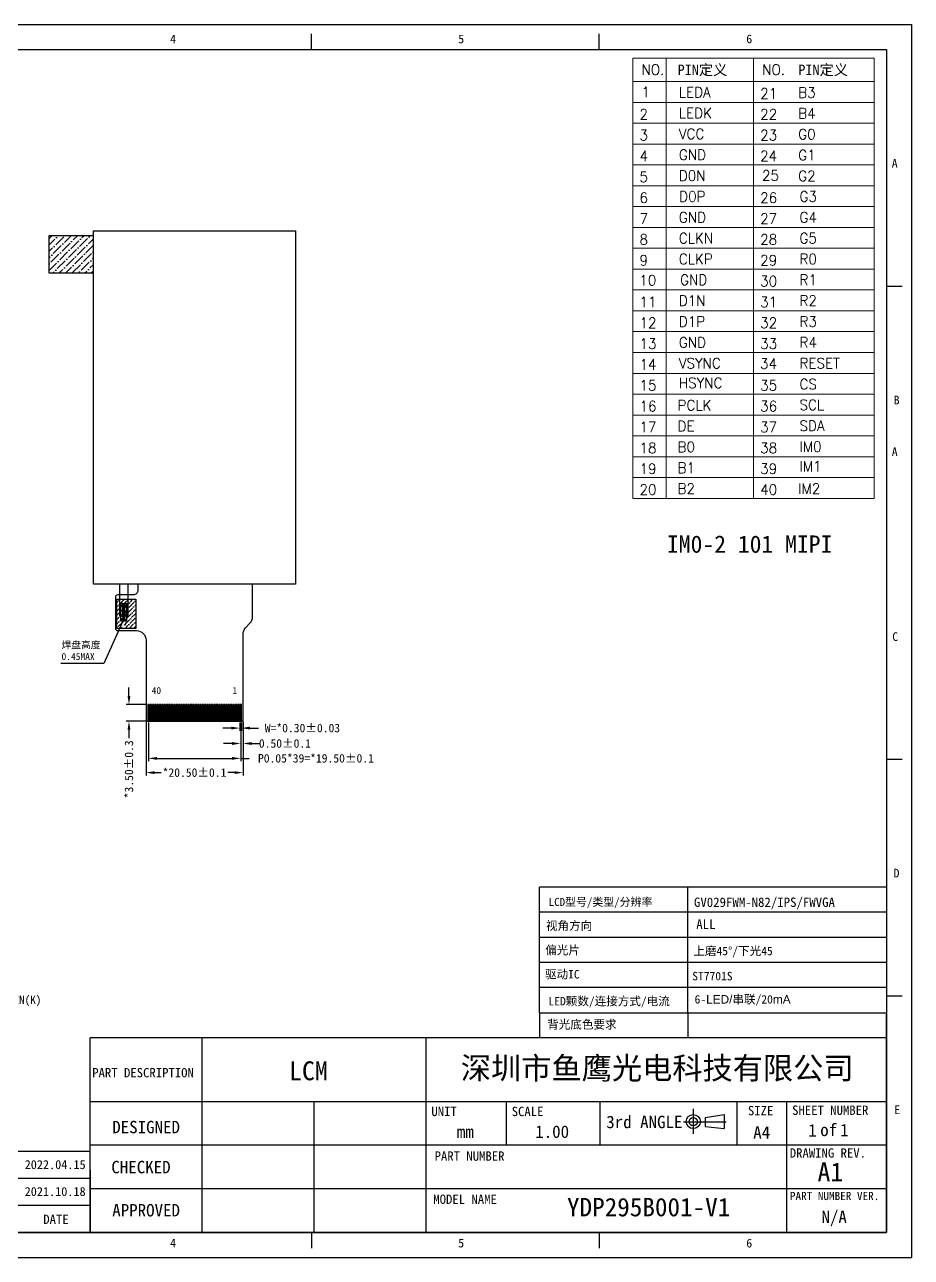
# Model space of a CAD drawing. Header units: millimetres. Extents: x -231 to 142, y 393 to 654.
# Drawn here: x -44.9 to 142.4, y 393.1 to 653.5 of the extents above; entities that cross this region are included whole.
import ezdxf
from ezdxf.enums import TextEntityAlignment as Align

# ---------------------------------------------------------------- set-up
doc = ezdxf.new("R2010")
doc.units = ezdxf.units.MM
for name, color, linetype in [('BL-HOU', 7, 'Continuous'), ('DIM（标注）', 3, 'Continuous'), ('FPC', 2, 'Continuous'), ('易撕贴', 3, 'Continuous')]:
    doc.layers.add(name, color=color, linetype=linetype)
doc.layers.add('DIM', color=3, linetype='Continuous', lineweight=20)
doc.styles.add('style1', font='')
doc.styles.add('VP-STANDARD', font='simplex.shx')
doc.styles.add('宋', font='', dxfattribs={"height": 2})
doc.styles.add('宋体', font='')
doc.styles.add('黑体', font='')
doc.styles.get('style1').set_extended_font_data('SimSun')
doc.styles.get('宋').set_extended_font_data('SimSun')
doc.styles.get('宋体').set_extended_font_data('SimSun')
doc.styles.get('黑体').set_extended_font_data('楷体_GB2312')
doc.dimstyles.get("Standard").update_dxf_attribs({"dimtxt": 1.8, "dimasz": 1.8, "dimexe": 0.58, "dimexo": 0.325, "dimgap": 0.3, "dimtad": 0, "dimzin": 0, "dimdsep": 46, "dimtxsty": 'Standard', "dimcen": 0.3, "dimadec": 0, "dimazin": 0, "dimtfac": 1, "dimtofl": 0, "dimtmove": 0, "dimatfit": 3, "dimfxl": 0.18, "dimtolj": 1, "dimtzin": 0, "dimarcsym": 0})

# ---------------------------------------------------------------- blocks, each defined once
blk = doc.blocks.new('THIRD-PROJ_BL0')
at = {"linetype": 'Continuous'}
blk.add_line((257.13, 38.11), (257.13, 34.11), dxfattribs=at)
at = {"color": 7, "linetype": 'Continuous'}
for p, q in [((255.59, 36.06), (262.41, 36.06)), ((259.04, 36.73), (262.11, 37.22)), ((259.04, 36.73), (259.04, 35.31)), ((262.11, 37.22), (262.11, 34.94)), ((259.04, 35.31), (262.11, 34.94))]:
    blk.add_line(p, q, dxfattribs=at)
for centre, radius in [((257.13, 36.08), 1.14), ((257.13, 36.06), 0.67)]:
    blk.add_circle(centre, radius, dxfattribs=at)
blk = doc.blocks.new('*D21')
at = {"layer": 'Defpoints', "color": 0}
for p in [(0.56, 506.39), (0.86, 506.39), (0.86, 504.9)]:
    blk.add_point(p, dxfattribs=at)
at = {"layer": 'DIM', "color": 0, "lineweight": -2}
for p, q in [((0.56, 506.06), (0.56, 504.32)), ((0.86, 506.06), (0.86, 504.32)), ((-1.24, 504.9), (-3.04, 504.9)), ((2.66, 504.9), (4.46, 504.9))]:
    blk.add_line(p, q, dxfattribs=at)
at = {"layer": 'DIM', "color": 0}
for points in [[(-1.24, 505.2), (-1.24, 504.6), (0.56, 504.9)], [(2.66, 505.2), (2.66, 504.6), (0.86, 504.9)]]:
    blk.add_solid(points, dxfattribs=at)
at = {"layer": 'DIM', "color": 0, "insert": (13.76, 504.9), "char_height": 1.8, "attachment_point": 5}
blk.add_mtext('\\A1;W=*0.30%%P0.03', dxfattribs=at)
blk = doc.blocks.new('*D22')
at = {"layer": 'Defpoints', "color": 0}
for p in [(0.71, 506.39), (1.21, 506.59), (1.21, 501.64)]:
    blk.add_point(p, dxfattribs=at)
at = {"layer": 'DIM', "color": 0, "lineweight": -2}
for p, q in [((0.71, 506.06), (0.71, 501.06)), ((1.21, 506.26), (1.21, 501.06)), ((-1.09, 501.64), (-2.89, 501.64)), ((3.01, 501.64), (4.81, 501.64))]:
    blk.add_line(p, q, dxfattribs=at)
at = {"layer": 'DIM', "color": 0}
for points in [[(-1.09, 501.94), (-1.09, 501.34), (0.71, 501.64)], [(3.01, 501.94), (3.01, 501.34), (1.21, 501.64)]]:
    blk.add_solid(points, dxfattribs=at)
at = {"layer": 'DIM', "color": 0, "insert": (10.06, 501.64), "char_height": 1.8, "attachment_point": 5}
blk.add_mtext('\\A1;0.50%%P0.1', dxfattribs=at)
blk = doc.blocks.new('*D23')
at = {"layer": 'Defpoints', "color": 0}
for p in [(-18.79, 506.39), (0.71, 506.39), (0.71, 498.5)]:
    blk.add_point(p, dxfattribs=at)
at = {"layer": 'DIM', "color": 0, "lineweight": -2}
for p, q in [((-18.79, 506.06), (-18.79, 497.92)), ((0.71, 506.06), (0.71, 497.92)), ((-16.99, 498.5), (-1.09, 498.5)), ((0.71, 498.5), (2.51, 498.5))]:
    blk.add_line(p, q, dxfattribs=at)
at = {"layer": 'DIM', "color": 0}
for points in [[(-16.99, 498.8), (-16.99, 498.2), (-18.79, 498.5)], [(-1.09, 498.8), (-1.09, 498.2), (0.71, 498.5)]]:
    blk.add_solid(points, dxfattribs=at)
at = {"layer": 'DIM', "color": 0, "insert": (16.61, 498.5), "char_height": 1.8, "attachment_point": 5}
blk.add_mtext('\\A1;P0.05*39=*19.50%%P0.1', dxfattribs=at)
blk = doc.blocks.new('*D24')
at = {"layer": 'Defpoints', "color": 0}
for p in [(-19.29, 506.59), (1.21, 506.59), (1.21, 495.49)]:
    blk.add_point(p, dxfattribs=at)
at = {"layer": 'DIM', "color": 0, "lineweight": -2}
for p, q in [((-19.29, 506.26), (-19.29, 494.91)), ((1.21, 506.26), (1.21, 494.91)), ((-17.49, 495.49), (-16.09, 495.49)), ((-0.59, 495.49), (-1.99, 495.49))]:
    blk.add_line(p, q, dxfattribs=at)
at = {"layer": 'DIM', "color": 0}
for points in [[(-17.49, 495.79), (-17.49, 495.19), (-19.29, 495.49)], [(-0.59, 495.79), (-0.59, 495.19), (1.21, 495.49)]]:
    blk.add_solid(points, dxfattribs=at)
at = {"layer": 'DIM', "color": 0, "insert": (-9.04, 495.49), "char_height": 1.8, "attachment_point": 5}
blk.add_mtext('\\A1;*20.50%%P0.1', dxfattribs=at)
blk = doc.blocks.new('*D36')
at = {"layer": 'Defpoints', "color": 0}
for p in [(-18.94, 509.89), (-22.89, 506.39), (-19.1, 506.39)]:
    blk.add_point(p, dxfattribs=at)
at = {"layer": 'DIM', "color": 0, "lineweight": -2}
for p, q in [((-22.89, 511.69), (-22.89, 513.49)), ((-19.26, 509.89), (-23.47, 509.89)), ((-19.42, 506.39), (-23.47, 506.39)), ((-22.89, 504.59), (-22.89, 502.79))]:
    blk.add_line(p, q, dxfattribs=at)
at = {"layer": 'DIM', "color": 0}
for points in [[(-23.19, 511.69), (-22.59, 511.69), (-22.89, 509.89)], [(-23.19, 504.59), (-22.59, 504.59), (-22.89, 506.39)]]:
    blk.add_solid(points, dxfattribs=at)
at = {"layer": 'DIM', "color": 0, "insert": (-22.89, 496.19), "char_height": 1.8, "attachment_point": 5, "rotation": 90}
blk.add_mtext('\\A1;*3.50%%P0.3', dxfattribs=at)

msp = doc.modelspace()

# ---------------------------------------------------------------- hatches: boundary and pattern name
at = {"layer": 'FPC', "lineweight": 25}
h = msp.add_hatch(dxfattribs=at)
h.set_pattern_fill('ANSI36', color=2, scale=0.2, style=0)
h.set_pattern_definition([(45, (-1568.97356, -1479.9706), (0.3367596, 1.23478522), [1.5875, -0.3175, 0, -0.3175])])
h.paths.add_polyline_path([(-25.449, 532.13), (-21.449, 532.13), (-21.449, 525.967), (-25.449, 525.967)])
at = {"layer": '易撕贴', "linetype": 'Continuous'}
h = msp.add_hatch(dxfattribs=at)
h.set_pattern_fill('ANSI36', color=3, scale=0.3, style=0)
h.set_pattern_definition([(45, (-1271.585, -1488.295), (0.5051394, 1.85217782), [2.38125, -0.47625, 0, -0.47625])])
h.paths.add_polyline_path([(-39.759, 608.986), (-39.759, 600.986), (-30.389, 600.986), (-30.389, 608.986)])

# ---------------------------------------------------------------- linework, layer by layer
at = {"color": 7, "linetype": 'Continuous'}
for p, q in [((-230.717, 653.53), (142.403, 653.53)), ((142.403, 653.53), (142.403, 393.07)), ((137.141, 648.269), (137.141, 398.332)), ((-230.717, 393.07), (142.403, 393.07))]:
    msp.add_line(p, q, dxfattribs=at)
at = {"linetype": 'Continuous'}
for p, q in [((15.698, 648.269), (15.698, 651.557)), ((76.432, 648.269), (76.432, 651.557)), ((-225.455, 648.269), (137.141, 648.269)), ((137.141, 598.281), (140.429, 598.281)), ((137.141, 498.306), (140.429, 498.306)), ((137.141, 448.319), (140.429, 448.319)), ((-225.455, 398.331), (137.141, 398.332)), ((15.698, 398.332), (15.698, 395.043)), ((76.432, 398.332), (76.432, 395.043))]:
    msp.add_line(p, q, dxfattribs=at)
at = {"color": 4, "linetype": 'Continuous'}
for p, q in [((137.141, 471.282), (63.808, 471.282)), ((63.808, 444.747), (63.808, 471.282)), ((95.198, 444.747), (95.198, 471.282)), ((137.141, 465.975), (63.808, 465.975)), ((137.141, 460.668), (63.808, 460.668)), ((137.141, 455.361), (63.808, 455.361)), ((137.141, 450.054), (63.808, 450.054)), ((137.141, 434.507), (137.141, 444.373)), ((-31.106, 398.332), (-31.106, 439.44)), ((137.141, 439.44), (-31.106, 439.44)), ((-7.428, 398.332), (-7.428, 439.44)), ((39.928, 398.332), (39.928, 439.44)), ((63.808, 439.439), (63.808, 439.44)), ((137.141, 439.44), (63.808, 439.44)), ((39.928, 398.332), (39.928, 434.507)), ((137.141, 398.332), (137.141, 434.507)), ((39.928, 425.956), (-31.106, 425.956)), ((16.25, 398.332), (16.25, 425.956)), ((137.141, 425.956), (39.928, 425.956)), ((56.898, 416.748), (56.898, 425.956)), ((76.63, 416.748), (76.63, 425.956)), ((105.57, 416.748), (105.57, 425.956)), ((116.093, 398.332), (116.093, 425.956)), ((39.928, 416.748), (-31.106, 416.748)), ((137.141, 416.748), (39.928, 416.748)), ((-31.106, 415.41), (-123.628, 415.41)), ((-31.106, 409.717), (-123.628, 409.717)), ((-31.106, 411.486), (-31.106, 398.332)), ((39.928, 407.54), (-31.106, 407.54)), ((137.141, 407.54), (39.928, 407.54)), ((-31.106, 404.024), (-123.628, 404.024)), ((-31.106, 398.332), (-144.005, 398.332)), ((39.928, 398.332), (-31.106, 398.332)), ((137.141, 398.332), (39.928, 398.332))]:
    msp.add_line(p, q, dxfattribs=at)
at = {"color": 4}
for p, q in [((63.808, 444.747), (137.141, 444.747)), ((63.808, 444.747), (63.808, 439.44)), ((95.198, 444.747), (95.198, 439.44))]:
    msp.add_line(p, q, dxfattribs=at)
at = {"layer": 'BL-HOU'}
msp.add_line((8.025, 535.299), (-26.103, 535.299), dxfattribs=at)
msp.add_lwpolyline([(-30.389, 535.299), (-30.389, 609.999), (12.311, 609.999), (12.311, 535.299)], close=True, dxfattribs=at)
at = {"layer": 'DIM'}
for p, q in [((83.588, 646.462), (134.578, 646.462)), ((83.588, 646.462), (83.588, 553.427)), ((88.207, 646.462), (109.083, 646.462)), ((90.607, 646.462), (90.607, 553.427)), ((109.083, 646.462), (109.083, 553.427)), ((134.578, 553.427), (134.578, 646.462)), ((83.588, 641.521), (109.083, 641.521)), ((109.083, 641.521), (134.578, 641.521)), ((83.588, 637.116), (109.083, 637.116)), ((83.588, 637.116), (109.083, 637.116)), ((109.083, 637.116), (134.578, 637.116)), ((109.083, 637.116), (134.578, 637.116)), ((83.588, 632.711), (109.083, 632.711)), ((83.588, 632.711), (109.083, 632.711)), ((109.083, 632.711), (134.578, 632.711)), ((109.083, 632.711), (134.578, 632.711)), ((83.588, 628.306), (109.083, 628.306)), ((83.588, 628.306), (109.083, 628.306)), ((109.083, 628.306), (134.578, 628.306)), ((83.588, 623.902), (109.083, 623.902)), ((83.588, 623.902), (109.083, 623.902)), ((109.083, 623.902), (134.578, 623.902)), ((109.083, 623.902), (134.578, 623.902)), ((109.083, 623.902), (134.578, 623.902)), ((83.588, 619.497), (109.083, 619.497)), ((83.588, 619.497), (109.083, 619.497)), ((109.083, 619.497), (134.578, 619.497)), ((109.083, 619.497), (134.578, 619.497)), ((83.588, 615.092), (109.083, 615.092)), ((83.588, 615.092), (109.083, 615.092)), ((109.083, 615.092), (134.578, 615.092)), ((109.083, 615.092), (134.578, 615.092)), ((83.588, 610.688), (109.083, 610.688)), ((83.588, 610.688), (109.083, 610.688)), ((109.083, 610.688), (134.578, 610.688)), ((109.083, 610.688), (134.578, 610.688)), ((83.588, 606.283), (109.083, 606.283)), ((83.588, 606.283), (109.083, 606.283)), ((109.083, 606.283), (134.578, 606.283)), ((109.083, 606.283), (134.578, 606.283)), ((83.588, 601.878), (109.083, 601.878)), ((109.083, 601.878), (134.578, 601.878)), ((109.083, 601.878), (134.578, 601.878)), ((83.588, 597.474), (109.083, 597.474)), ((109.083, 597.474), (134.578, 597.474)), ((109.083, 597.474), (134.578, 597.474)), ((83.588, 593.069), (109.083, 593.069)), ((109.083, 593.069), (134.578, 593.069)), ((109.083, 593.069), (134.578, 593.069)), ((83.588, 588.664), (109.083, 588.664)), ((109.083, 588.664), (134.578, 588.664)), ((109.083, 588.664), (134.578, 588.664)), ((83.588, 584.26), (109.083, 584.26)), ((109.083, 584.26), (134.578, 584.26)), ((83.588, 579.855), (109.083, 579.855)), ((109.083, 579.855), (134.578, 579.855)), ((83.588, 575.45), (109.083, 575.45)), ((83.588, 575.45), (109.083, 575.45)), ((83.588, 575.45), (109.083, 575.45)), ((109.083, 575.45), (134.578, 575.45)), ((83.588, 571.045), (109.083, 571.045)), ((83.588, 571.045), (109.083, 571.045)), ((109.083, 571.045), (134.578, 571.045)), ((83.588, 566.641), (109.083, 566.641)), ((83.588, 566.641), (109.083, 566.641)), ((109.083, 566.641), (134.578, 566.641)), ((83.588, 562.236), (109.083, 562.236)), ((83.588, 562.236), (109.083, 562.236)), ((109.083, 562.236), (134.578, 562.236)), ((83.588, 557.831), (109.083, 557.831)), ((109.083, 557.831), (134.578, 557.831)), ((109.083, 557.831), (134.578, 557.831)), ((109.083, 557.831), (134.578, 557.831)), ((83.588, 553.427), (109.083, 553.427)), ((83.588, 553.427), (109.083, 553.427)), ((109.083, 553.427), (134.578, 553.427)), ((109.083, 553.427), (134.578, 553.427))]:
    msp.add_line(p, q, dxfattribs=at)
at = {"layer": 'DIM', "linetype": 'Continuous'}
msp.add_line((84.514, 646.462), (109.083, 646.462), dxfattribs=at)
at = {"layer": 'DIM', "linetype": 'ByBlock'}
msp.add_line((92.356, 646.462), (109.083, 646.462), dxfattribs=at)
at = {"layer": 'FPC', "color": 40, "lineweight": 25}
for p, q in [((-24.903, 535.299), (-24.903, 528.774)), ((-23.103, 535.299), (-23.103, 528.774)), ((-24.603, 529.868), (-24.603, 530.574)), ((-24.203, 530.574), (-24.603, 530.574)), ((-24.603, 529.868), (-24.603, 529.974)), ((-24.603, 528.632), (-24.603, 529.551)), ((-24.603, 528.632), (-24.603, 529.551)), ((-24.203, 529.868), (-24.203, 530.574)), ((-24.203, 529.868), (-24.203, 529.974)), ((-24.203, 528.632), (-24.203, 529.551)), ((-24.203, 528.632), (-24.203, 529.551)), ((-23.803, 529.468), (-23.803, 530.574)), ((-23.403, 530.574), (-23.803, 530.574)), ((-23.803, 529.468), (-23.803, 529.974)), ((-23.803, 528.632), (-23.803, 529.151)), ((-23.803, 528.632), (-23.803, 529.151)), ((-23.403, 529.468), (-23.403, 530.574)), ((-23.403, 529.468), (-23.403, 529.974)), ((-23.403, 528.632), (-23.403, 529.151)), ((-23.403, 528.632), (-23.403, 529.151))]:
    msp.add_line(p, q, dxfattribs=at)
at = {"layer": 'FPC', "lineweight": 25}
for p, q in [((-24.603, 528.474), (-24.528, 528.474)), ((-24.528, 528.474), (-24.603, 528.474)), ((-23.728, 528.474), (-24.278, 528.474)), ((-23.728, 528.474), (-24.278, 528.474)), ((-23.403, 528.474), (-23.478, 528.474)), ((-23.478, 528.474), (-23.403, 528.474))]:
    msp.add_line(p, q, dxfattribs=at)
at = {"layer": 'FPC', "color": 20}
msp.add_lwpolyline([(-20.989, 535.299), (-20.989, 534.049, -0.4142136), (-21.989, 533.049), (-25.239, 533.049, 0.4142136), (-25.739, 532.549), (-25.739, 525.993, 0.4142136), (-25.239, 525.493), (-21.289, 525.493, -0.4142136), (-19.289, 523.493), (-19.289, 506.589, 0.4142136), (-19.089, 506.389), (1.011, 506.389, 0.4142136), (1.211, 506.589), (1.211, 524.704, -0.1902917), (1.751, 526.07), (2.672, 527.054, 0.1902917), (3.211, 528.421), (3.211, 535.299)], format="xyb", dxfattribs=at)
at = {"layer": 'FPC', "color": 2, "lineweight": 25}
for points in [[(-25.449, 532.13), (-21.449, 532.13), (-21.449, 525.967), (-25.449, 525.967)], [(-24.603, 531.274), (-24.203, 531.274), (-24.203, 527.774), (-24.603, 527.774)], [(-23.803, 531.274), (-23.403, 531.274), (-23.403, 527.774), (-23.803, 527.774)]]:
    msp.add_lwpolyline(points, close=True, dxfattribs=at)
at = {"layer": 'FPC', "color": 40, "lineweight": 25}
for points in [[(-24.603, 529.551, -0.3476767), (-24.603, 529.868, 0.3476767)], [(-24.203, 529.868, -0.3476767), (-24.203, 529.551, 0.3476767)], [(-23.803, 529.151, -0.3476767), (-23.803, 529.468, 0.3476767)], [(-23.403, 529.468, -0.3476767), (-23.403, 529.151, 0.3476767)]]:
    msp.add_lwpolyline(points, format="xyb", close=True, dxfattribs=at)
at = {"layer": 'FPC', "lineweight": 25}
for points in [[(-24.603, 530.974), (-24.203, 530.974), (-24.203, 527.474), (-24.603, 527.474)], [(-23.803, 530.974), (-23.403, 530.974), (-23.403, 527.474), (-23.803, 527.474)]]:
    msp.add_lwpolyline(points, close=True, dxfattribs=at)
for points in [[(-24.658, 528.482, -0.1611467), (-24.603, 528.632, 0.1611467)], [(-24.658, 528.482, -0.1611467), (-24.603, 528.632, 0.1611467)], [(-24.528, 528.474, -1), (-24.278, 528.474, 1)], [(-24.528, 528.474, -1), (-24.278, 528.474, 1)], [(-24.203, 528.632, -0.1688804), (-24.148, 528.474, 0.1688804)], [(-24.203, 528.632, -0.1688804), (-24.148, 528.474, 0.1688804)], [(-23.858, 528.474, -0.1688804), (-23.803, 528.632, 0.1688804)], [(-23.858, 528.474, -0.1688804), (-23.803, 528.632, 0.1688804)], [(-23.728, 528.474, -1), (-23.478, 528.474, 1)], [(-23.728, 528.474, -1), (-23.478, 528.474, 1)], [(-23.403, 528.632, -0.1611467), (-23.348, 528.482, 0.1611467)], [(-23.403, 528.632, -0.1611467), (-23.348, 528.482, 0.1611467)]]:
    msp.add_lwpolyline(points, format="xyb", close=True, dxfattribs=at)
at = {"layer": 'FPC'}
for points in [[(-18.939, 506.389), (-18.639, 506.389), (-18.639, 509.889), (-18.939, 509.889)], [(-18.439, 506.389), (-18.139, 506.389), (-18.139, 509.889), (-18.439, 509.889)], [(-17.939, 506.389), (-17.639, 506.389), (-17.639, 509.889), (-17.939, 509.889)], [(-17.439, 506.389), (-17.139, 506.389), (-17.139, 509.889), (-17.439, 509.889)], [(-16.939, 506.389), (-16.639, 506.389), (-16.639, 509.889), (-16.939, 509.889)], [(-16.439, 506.389), (-16.139, 506.389), (-16.139, 509.889), (-16.439, 509.889)], [(-15.939, 506.389), (-15.639, 506.389), (-15.639, 509.889), (-15.939, 509.889)], [(-15.439, 506.389), (-15.139, 506.389), (-15.139, 509.889), (-15.439, 509.889)], [(-14.939, 506.389), (-14.639, 506.389), (-14.639, 509.889), (-14.939, 509.889)], [(-14.439, 506.389), (-14.139, 506.389), (-14.139, 509.889), (-14.439, 509.889)], [(-13.939, 506.389), (-13.639, 506.389), (-13.639, 509.889), (-13.939, 509.889)], [(-13.439, 506.389), (-13.139, 506.389), (-13.139, 509.889), (-13.439, 509.889)], [(-12.939, 506.389), (-12.639, 506.389), (-12.639, 509.889), (-12.939, 509.889)], [(-12.439, 506.389), (-12.139, 506.389), (-12.139, 509.889), (-12.439, 509.889)], [(-11.939, 506.389), (-11.639, 506.389), (-11.639, 509.889), (-11.939, 509.889)], [(-11.439, 506.389), (-11.139, 506.389), (-11.139, 509.889), (-11.439, 509.889)], [(-10.939, 506.389), (-10.639, 506.389), (-10.639, 509.889), (-10.939, 509.889)], [(-10.439, 506.389), (-10.139, 506.389), (-10.139, 509.889), (-10.439, 509.889)], [(-9.939, 506.389), (-9.639, 506.389), (-9.639, 509.889), (-9.939, 509.889)], [(-9.439, 506.389), (-9.139, 506.389), (-9.139, 509.889), (-9.439, 509.889)], [(-8.939, 506.389), (-8.639, 506.389), (-8.639, 509.889), (-8.939, 509.889)], [(-8.439, 506.389), (-8.139, 506.389), (-8.139, 509.889), (-8.439, 509.889)], [(-7.939, 506.389), (-7.639, 506.389), (-7.639, 509.889), (-7.939, 509.889)], [(-7.439, 506.389), (-7.139, 506.389), (-7.139, 509.889), (-7.439, 509.889)], [(-6.939, 506.389), (-6.639, 506.389), (-6.639, 509.889), (-6.939, 509.889)], [(-6.439, 506.389), (-6.139, 506.389), (-6.139, 509.889), (-6.439, 509.889)], [(-5.939, 506.389), (-5.639, 506.389), (-5.639, 509.889), (-5.939, 509.889)], [(-5.439, 506.389), (-5.139, 506.389), (-5.139, 509.889), (-5.439, 509.889)], [(-4.939, 506.389), (-4.639, 506.389), (-4.639, 509.889), (-4.939, 509.889)], [(-4.439, 506.389), (-4.139, 506.389), (-4.139, 509.889), (-4.439, 509.889)], [(-3.939, 506.389), (-3.639, 506.389), (-3.639, 509.889), (-3.939, 509.889)], [(-3.439, 506.389), (-3.139, 506.389), (-3.139, 509.889), (-3.439, 509.889)], [(-2.939, 506.389), (-2.639, 506.389), (-2.639, 509.889), (-2.939, 509.889)], [(-2.439, 506.389), (-2.139, 506.389), (-2.139, 509.889), (-2.439, 509.889)], [(-1.939, 506.389), (-1.639, 506.389), (-1.639, 509.889), (-1.939, 509.889)], [(-1.439, 506.389), (-1.139, 506.389), (-1.139, 509.889), (-1.439, 509.889)], [(-0.939, 506.389), (-0.639, 506.389), (-0.639, 509.889), (-0.939, 509.889)], [(-0.439, 506.389), (-0.139, 506.389), (-0.139, 509.889), (-0.439, 509.889)], [(0.061, 506.389), (0.361, 506.389), (0.361, 509.889), (0.061, 509.889)], [(0.561, 506.389), (0.861, 506.389), (0.861, 509.889), (0.561, 509.889)]]:
    msp.add_lwpolyline(points, close=True, dxfattribs=at)
at = {"layer": 'FPC', "color": 2}
for points in [[(-18.939, 506.389), (-18.639, 506.389), (-18.639, 509.889), (-18.939, 509.889)], [(-18.439, 506.389), (-18.139, 506.389), (-18.139, 509.889), (-18.439, 509.889)], [(-17.939, 506.389), (-17.639, 506.389), (-17.639, 509.889), (-17.939, 509.889)], [(-17.439, 506.389), (-17.139, 506.389), (-17.139, 509.889), (-17.439, 509.889)], [(-16.939, 506.389), (-16.639, 506.389), (-16.639, 509.889), (-16.939, 509.889)], [(-16.439, 506.389), (-16.139, 506.389), (-16.139, 509.889), (-16.439, 509.889)], [(-15.939, 506.389), (-15.639, 506.389), (-15.639, 509.889), (-15.939, 509.889)], [(-15.439, 506.389), (-15.139, 506.389), (-15.139, 509.889), (-15.439, 509.889)], [(-14.939, 506.389), (-14.639, 506.389), (-14.639, 509.889), (-14.939, 509.889)], [(-14.439, 506.389), (-14.139, 506.389), (-14.139, 509.889), (-14.439, 509.889)], [(-13.939, 506.389), (-13.639, 506.389), (-13.639, 509.889), (-13.939, 509.889)], [(-13.439, 506.389), (-13.139, 506.389), (-13.139, 509.889), (-13.439, 509.889)], [(-12.939, 506.389), (-12.639, 506.389), (-12.639, 509.889), (-12.939, 509.889)], [(-12.439, 506.389), (-12.139, 506.389), (-12.139, 509.889), (-12.439, 509.889)], [(-11.939, 506.389), (-11.639, 506.389), (-11.639, 509.889), (-11.939, 509.889)], [(-11.439, 506.389), (-11.139, 506.389), (-11.139, 509.889), (-11.439, 509.889)], [(-10.939, 506.389), (-10.639, 506.389), (-10.639, 509.889), (-10.939, 509.889)], [(-10.439, 506.389), (-10.139, 506.389), (-10.139, 509.889), (-10.439, 509.889)], [(-9.939, 506.389), (-9.639, 506.389), (-9.639, 509.889), (-9.939, 509.889)], [(-9.439, 506.389), (-9.139, 506.389), (-9.139, 509.889), (-9.439, 509.889)], [(-8.939, 506.389), (-8.639, 506.389), (-8.639, 509.889), (-8.939, 509.889)], [(-8.439, 506.389), (-8.139, 506.389), (-8.139, 509.889), (-8.439, 509.889)], [(-7.939, 506.389), (-7.639, 506.389), (-7.639, 509.889), (-7.939, 509.889)], [(-7.439, 506.389), (-7.139, 506.389), (-7.139, 509.889), (-7.439, 509.889)], [(-6.939, 506.389), (-6.639, 506.389), (-6.639, 509.889), (-6.939, 509.889)], [(-6.439, 506.389), (-6.139, 506.389), (-6.139, 509.889), (-6.439, 509.889)], [(-5.939, 506.389), (-5.639, 506.389), (-5.639, 509.889), (-5.939, 509.889)], [(-5.439, 506.389), (-5.139, 506.389), (-5.139, 509.889), (-5.439, 509.889)], [(-4.939, 506.389), (-4.639, 506.389), (-4.639, 509.889), (-4.939, 509.889)], [(-4.439, 506.389), (-4.139, 506.389), (-4.139, 509.889), (-4.439, 509.889)], [(-3.939, 506.389), (-3.639, 506.389), (-3.639, 509.889), (-3.939, 509.889)], [(-3.439, 506.389), (-3.139, 506.389), (-3.139, 509.889), (-3.439, 509.889)], [(-2.939, 506.389), (-2.639, 506.389), (-2.639, 509.889), (-2.939, 509.889)], [(-2.439, 506.389), (-2.139, 506.389), (-2.139, 509.889), (-2.439, 509.889)], [(-1.939, 506.389), (-1.639, 506.389), (-1.639, 509.889), (-1.939, 509.889)], [(-1.439, 506.389), (-1.139, 506.389), (-1.139, 509.889), (-1.439, 509.889)], [(-0.939, 506.389), (-0.639, 506.389), (-0.639, 509.889), (-0.939, 509.889)], [(-0.439, 506.389), (-0.139, 506.389), (-0.139, 509.889), (-0.439, 509.889)], [(0.061, 506.389), (0.361, 506.389), (0.361, 509.889), (0.061, 509.889)], [(0.561, 506.389), (0.861, 506.389), (0.861, 509.889), (0.561, 509.889)]]:
    msp.add_lwpolyline(points, close=True, dxfattribs=at)
at = {"layer": 'FPC', "color": 40, "lineweight": 25}
for centre in [(-24.403, 529.71), (-23.603, 529.31)]:
    msp.add_circle(centre, 0.125, dxfattribs=at)
at = {"layer": 'FPC', "lineweight": 25}
for centre, start, end in [((-24.603, 528.774), 180, 270), ((-24.603, 528.774), 180, 270), ((-23.403, 528.774), 270, 360), ((-23.403, 528.774), 270, 360)]:
    msp.add_arc(centre, 0.3, start, end, dxfattribs=at)
at = {"layer": '易撕贴', "color": 3, "linetype": 'Continuous'}
msp.add_lwpolyline([(-30.389, 600.986), (-39.759, 600.986), (-39.759, 608.986), (-30.389, 608.986)], dxfattribs=at)

# ---------------------------------------------------------------- block references
at = {"color": 4, "linetype": 'Continuous', "xscale": 1.315458144000368, "yscale": 1.315458144000368, "zscale": 1.315458144000368}
msp.add_blockref('THIRD-PROJ_BL0', (-241.921, 374.3), dxfattribs=at)

# ---------------------------------------------------------------- texts
at = {"color": 4, "linetype": 'Continuous', "style": '宋体'}
for s, height, p in [('4', 1.842, (-14.205, 649.569)), ('5', 1.842, (46.673, 649.59)), ('6', 1.842, (107.528, 649.6)), ('A', 1.842, (138.261, 623.301)), ('B', 1.842, (138.675, 573.298)), ('A', 1.842, (138.261, 562.363)), ('C', 1.842, (138.377, 523.302)), ('D', 1.842, (138.643, 473.33)), ('PART DESCRIPTION', 1.97319, (-30.653, 431.104)), ('UNIT', 1.9732, (40.996, 422.912)), ('SCALE', 1.9732, (57.966, 422.912)), ('SIZE', 1.9732, (107.874, 423.082)), ('SHEET NUMBER', 1.97319, (117.214, 423.178)), ('E', 1.842, (138.787, 423.335)), ('3rd ANGLE', 2.6309, (77.945, 420.365)), ('PART NUMBER', 1.97319, (41.683, 413.481)), ('DRAWING REV.', 1.97319, (116.717, 414.133)), ('MODEL NAME', 1.9732, (41.411, 404.359)), ('PART NUMBER VER.', 1.7346, (116.752, 405.175)), ('4', 1.842, (-14.205, 395.19)), ('5', 1.842, (46.673, 395.169)), ('6', 1.842, (107.528, 395.158))]:
    msp.add_text(s, height=height, dxfattribs=at).set_placement(p)
at = {"color": 3, "linetype": 'Continuous', "lineweight": 0, "style": '宋体'}
msp.add_text('IM0-2 101 MIPI ', height=3.66956, dxfattribs=at).set_placement((90.771, 541.932))
at = {"color": 0, "linetype": 'Continuous', "style": '宋体'}
for s, height, rotation, p in [('LCD型号/类型/分辨率', 1.69162, 359.99988, (76.745, 467.319)), ('视角方向', 1.7901, 359.99988, (70.093, 462.253)), ('偏光片', 1.7901, 0.00012, (68.714, 457.086)), ('驱动IC', 1.7901, 0.00012, (68.664, 451.989)), ('LED颗数/连接方式/电流', 1.79008, 0.00012, (78.558, 446.302)), ('背光底色要求', 1.7901, 0.00012, (72.801, 441.375))]:
    msp.add_text(s, height=height, rotation=rotation, dxfattribs=at).set_placement(p, align=Align.CENTER)
at = {"style": 'style1'}
msp.add_text('PIN(K)', height=1.7234, dxfattribs=at).set_placement((-48.444, 446.604))
at = {"color": 1, "linetype": 'Continuous', "style": '宋体'}
for s, p in [('LCM ', (16.387, 430.49)), ('A1', (125.296, 409.115))]:
    msp.add_text(s, height=3.9957, dxfattribs=at).set_placement(p, align=Align.CENTER)
at = {"color": 4, "linetype": 'Continuous', "style": '宋体'}
for s, height, p in [('DESIGNED', 2.6309, (-19.267, 419.282)), ('mm', 2.6309, (48.166, 418.308)), ('1.00', 2.6309, (66.516, 418.308)), ('A4', 2.6309, (110.788, 418.149)), ('1', 2.631, (121.503, 418.584)), ('of', 2.6309, (124.939, 418.687)), ('1', 2.631, (128.261, 418.634)), ('CHECKED', 2.6309, (-20.356, 410.828)), ('APPROVED', 2.6309, (-19.267, 401.705)), ('DATE', 1.9732, (-38.312, 400.126)), ('N/A', 2.6309, (126.098, 400.292))]:
    msp.add_text(s, height=height, dxfattribs=at).set_placement(p, align=Align.CENTER)
at = {"color": 1, "attachment_point": 1, "style": '宋体'}
for s, insert, char_height, width in [('ALL', (96.96, 464.46), 1.9902, 62.32196), ('6-{\\fArial|b0|i0|c0|p32;LED/}串联/20{\\fArial|b0|i0|c0|p32;mA}', (96.607, 448.482), 1.79115, 22.81112)]:
    msp.add_mtext(s, dxfattribs=dict(at, insert=insert, char_height=char_height, width=width))
at = {"color": 2, "attachment_point": 1}
for s, insert, char_height, width, style in [('{\\C4;深圳市鱼鹰光电科技}{\\fSimSun|b1|i0|c134|p2;\\C4;有限公司}', (47.216, 435.391), 4.68, 92.06179, '黑体'), ('{\\C1;2022.04.15}', (-44.928, 413.615), 1.89452, 13.94386, '宋'), ('{\\C1;2021.10.18}', (-44.928, 407.922), 1.89452, 13.94386, '宋'), ('\\pxi3.0205,l0;YDP295B001-V1', (57.875, 405.634), 3.9, 50.58156, '宋体')]:
    msp.add_mtext(s, dxfattribs=dict(at, insert=insert, char_height=char_height, width=width, style=style))
at = {"color": 1, "style": '宋体'}
for tag, p, height in [('GV029FWM-N82/IPS/FWVGA', (96.477, 467.106), 1.99), ('上磨45°/下光45', (96.349, 456.908), 1.791), ('ST7701S', (96.107, 451.596), 1.791)]:
    msp.add_attdef(tag, p, '', height=height, dxfattribs=at)
at = {"layer": 'DIM', "style": 'VP-STANDARD', "width": 0.95}
for s, height, p in [('NO.', 2.2023, (85.38, 642.923, 0.394)), ('NO.', 2.2023, (110.875, 642.923, 0.394)), ('1', 2.202, (85.362, 638.186)), ('21', 2.2023, (110.471, 637.881)), ('B3', 2.2023, (118.504, 638.081)), ('2', 2.202, (84.975, 633.476)), ('22', 2.2023, (110.471, 633.476)), ('B4', 2.2023, (118.504, 633.676)), ('3', 2.202, (84.975, 629.071)), ('23', 2.2023, (110.471, 629.071)), ('G0', 2.2023, (118.504, 629.271)), ('4', 2.202, (84.975, 624.667)), ('24', 2.2023, (110.471, 624.667)), ('G1', 2.2023, (118.504, 624.866)), ('D0N', 2.2023, (93.283, 620.53)), ('25', 2.2023, (110.857, 620.567)), ('G2', 2.2023, (118.504, 620.462)), ('5', 2.202, (84.975, 620.262)), ('6', 2.202, (84.975, 615.857)), ('D0P', 2.2023, (93.359, 616.125)), ('26', 2.2023, (110.471, 615.857)), ('G3', 2.2023, (118.778, 616.125)), ('7', 2.202, (84.975, 611.453)), ('GND', 2.2023, (93.283, 611.721)), ('27', 2.2023, (110.471, 611.453)), ('G4', 2.2023, (118.778, 611.721)), ('CLKN', 2.2023, (93.283, 607.316)), ('G5', 2.2023, (118.778, 607.316)), ('8', 2.202, (84.975, 607.048)), ('28', 2.2023, (110.471, 607.048)), ('9', 2.202, (84.975, 602.643)), ('CLKP', 2.2023, (93.283, 602.911)), ('29', 2.2023, (110.471, 602.643)), ('R0', 2.2023, (118.778, 602.911)), ('10', 2.2023, (84.934, 598.427)), ('GND', 2.2023, (93.545, 598.507)), ('30', 2.2023, (110.471, 598.239)), ('R1', 2.2023, (118.778, 598.507)), ('11', 2.2023, (84.975, 593.834)), ('31', 2.2023, (110.471, 593.834)), ('R2', 2.2023, (118.778, 594.102)), ('12', 2.2023, (84.975, 589.429)), ('32', 2.2023, (110.471, 589.429)), ('R3', 2.2023, (118.778, 589.697)), ('13', 2.2023, (84.975, 585.024)), ('GND', 2.2023, (93.283, 585.292)), ('33', 2.2023, (110.471, 585.024)), ('R4', 2.2023, (118.778, 585.292)), ('14', 2.2023, (84.975, 580.62)), ('VSYNC', 2.2023, (93.283, 580.888)), ('34', 2.2023, (110.429, 580.809)), ('RESET', 2.2023, (118.778, 580.888)), ('15', 2.2023, (84.975, 576.215)), ('HSYNC', 2.2023, (93.278, 576.726)), ('35', 2.2023, (110.471, 576.215)), ('CS', 2.2023, (118.778, 576.483)), ('16', 2.2023, (84.975, 571.81)), ('PCLK', 2.2023, (93.009, 572.01)), ('36', 2.2023, (110.471, 571.81)), ('SCL', 2.2023, (118.778, 572.078)), ('17', 2.2023, (84.975, 567.406)), ('DE', 2.2023, (93.009, 567.605)), ('37', 2.2023, (110.471, 567.406)), ('SDA', 2.2023, (118.778, 567.674)), ('18', 2.2023, (84.975, 563.001)), ('B0', 2.2023, (93.009, 563.201)), ('38', 2.2023, (110.471, 563.001)), ('IM0', 2.2023, (118.778, 563.269)), ('19', 2.2023, (84.975, 558.596)), ('B1', 2.2023, (93.009, 558.796)), ('39', 2.2023, (110.471, 558.596)), ('IM1', 2.2023, (118.773, 559.107)), ('20', 2.2023, (84.975, 554.192)), ('B2', 2.2023, (93.009, 554.391)), ('40', 2.2023, (110.471, 554.192)), ('IM2', 2.2023, (118.504, 554.391))]:
    msp.add_text(s, height=height, dxfattribs=at).set_placement(p)
at = {"layer": 'DIM', "style": '宋'}
for p in [(93.025, 642.885, 0.394), (118.52, 642.885, 0.394)]:
    msp.add_text('PIN定义', height=2.2023, dxfattribs=at).set_placement(p)
at = {"layer": 'DIM', "color": 1, "style": 'VP-STANDARD', "width": 0.95}
for s, p in [('LEDA', (93.283, 638.149)), ('LEDK', (93.283, 633.744)), ('VCC', (93.283, 629.339)), ('GND', (93.283, 624.935)), ('D1N', (93.283, 594.102)), ('D1P', (93.283, 589.697))]:
    msp.add_text(s, height=2.2023, dxfattribs=at).set_placement(p)
at = {"layer": 'DIM（标注）', "color": 3, "linetype": 'ByBlock', "insert": (-37.141, 523.202), "char_height": 1.47, "width": 13.12159, "attachment_point": 1, "style": '宋体'}
msp.add_mtext('焊盘高度\\P0.45MAX', dxfattribs=at)
at = {"layer": 'FPC', "color": 40, "lineweight": 25, "char_height": 0.438, "attachment_point": 9, "style": '宋体'}
for s, insert, width in [('K', (-24.267, 530.993), 0.57432), ('K', (-24.267, 530.993), 0.57432), ('A', (-23.436, 531.003), 0.52002), ('A', (-23.436, 531.003), 0.52002)]:
    msp.add_mtext(s, dxfattribs=dict(at, insert=insert, width=width))
at = {"layer": 'FPC', "color": 2, "lineweight": 25, "char_height": 0.438, "attachment_point": 9, "style": '宋体'}
for s, insert, width in [('K', (-24.267, 526.909), 0.57432), ('K', (-24.267, 526.909), 0.57432), ('A', (-23.436, 526.92), 0.52002), ('A', (-23.436, 526.92), 0.52002)]:
    msp.add_mtext(s, dxfattribs=dict(at, insert=insert, width=width))
at = {"layer": 'FPC', "color": 0, "lineweight": 25, "char_height": 0.438, "attachment_point": 9, "style": '宋体'}
for s, insert, width in [('K', (-24.267, 526.468), 0.57432), ('K', (-24.267, 526.468), 0.57432), ('A', (-23.436, 526.479), 0.52002), ('A', (-23.436, 526.479), 0.52002)]:
    msp.add_mtext(s, dxfattribs=dict(at, insert=insert, width=width))
at = {"layer": 'FPC', "color": 0, "width": 1.8922, "attachment_point": 1}
for s, insert, char_height in [('40', (-18.098, 513.572), 1.4685), ('1', (-1.01, 513.572), 1.468)]:
    msp.add_mtext(s, dxfattribs=dict(at, insert=insert, char_height=char_height))
at = {"layer": 'FPC', "color": 2, "width": 1.8922, "attachment_point": 1}
for s, insert, char_height in [('40', (-18.098, 513.572), 1.4685), ('1', (-1.01, 513.572), 1.468)]:
    msp.add_mtext(s, dxfattribs=dict(at, insert=insert, char_height=char_height))

# ---------------------------------------------------------------- dimensions: what is measured, and where the dimension line sits
at = {"layer": 'DIM', "color": 3}
dim = msp.add_linear_dim(base=(-22.894, 506.389), p1=(-18.939, 509.889), p2=(-19.098, 506.389), angle=90, text='*<>%%P0.3', dimstyle='Standard', dxfattribs=at)
dim.commit()
dim.dimension.update_dxf_attribs({"geometry": '*D36', "text_midpoint": (-22.894, 496.189)})
for base, p1, p2, text, picture, middle in [((1.211, 495.493), (-19.289, 506.589), (1.211, 506.589), '*<>%%P0.1', '*D24', (-9.039, 495.493)), ((0.711, 498.497), (-18.789, 506.389), (0.711, 506.389), 'P0.05*39=*<>%%P0.1', '*D23', (16.611, 498.497)), ((0.861, 504.905), (0.561, 506.389), (0.861, 506.389), 'W=*<>%%P0.03', '*D21', (13.761, 504.905)), ((1.211, 501.64), (0.711, 506.389), (1.211, 506.589), '<>%%P0.1', '*D22', (10.061, 501.64))]:
    dim = msp.add_linear_dim(base=base, p1=p1, p2=p2, text=text, dimstyle='Standard', dxfattribs=at)
    dim.commit()
    dim.dimension.update_dxf_attribs({"geometry": picture, "text_midpoint": middle})

# ---------------------------------------------------------------- leaders
at = {"layer": 'DIM（标注）'}
msp.add_leader([(-23.359, 529.385), (-28.219, 518.57), (-37.288, 518.57)], dimstyle='Standard', dxfattribs=at)

doc.saveas('drawing.dxf')
